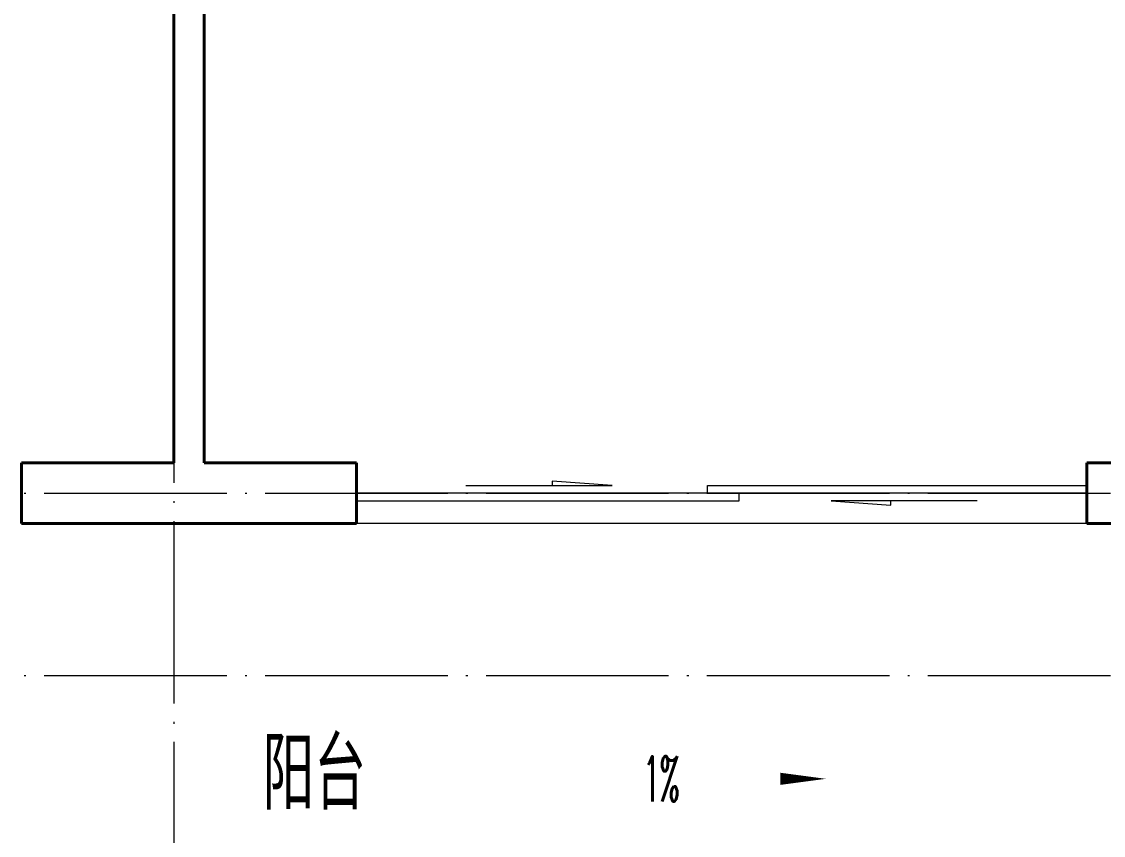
# Model space of a CAD drawing. Extents: x 27938 to 650306, y -92720 to 1524912.
# Drawn here: x 305617 to 309171, y 442207 to 444882 of the extents above; entities that cross this region are included whole.
import ezdxf

# ---------------------------------------------------------------- set-up
doc = ezdxf.new("R2010")
doc.units = 0
doc.header["$LTSCALE"] = 1000
doc.header["$MEASUREMENT"] = 0
doc.linetypes.add('DOTE', pattern=[2.42, 2, -0.2, 0.02, -0.2])
for name, color, linetype, lineweight in [('DOTE', 19, 'DOTE', 9), ('WALL', 9, 'Continuous', 40), ('WINDOW', 8, 'Continuous', 15), ('平面-排水沟', 86, 'Continuous', 15)]:
    doc.layers.add(name, color=color, linetype=linetype, lineweight=lineweight)
doc.layers.add('PUB_TEXT', color=4, linetype='Continuous')
doc.styles.add('_TCH_DIM', font='SIMPLEX.shx', dxfattribs={"width": 0.6, "oblique": 10, "bigfont": 'hztxt.shx'})
doc.styles.get("Standard").update_dxf_attribs({"font": 'gbenor.shx', "bigfont": 'gbcbig.shx'})

# ---------------------------------------------------------------- blocks, each defined once
blk = doc.blocks.new('FGDGDRGSDGDG')
at = {"layer": 'DOTE', "linetype": 'DOTE', "ltscale": 0.3}
for p, q in [((524182.5, 529998.5), (524182.5, 513948.5)), ((488182.5, 517748.5), (546982.5, 517748.5)), ((488182.5, 517148.5), (546982.5, 517148.5))]:
    blk.add_line(p, q, dxfattribs=at)
blk = doc.blocks.new('$DorLib2D$00000131')
at = {"color": 0, "linetype": 'Continuous'}
for p, q in [((0.15, 0.125), (0.2319, 0.1973)), ((0.2319, 0.1973), (0.2319, 0.125)), ((-0.5, 0.125), (-0.5, 0)), ((0.0192, 0.125), (-0.5, 0.125)), ((0.0192, 0), (0.0192, 0.125)), ((0.35, 0.125), (0.15, 0.125)), ((-0.5, 0), (0.0192, 0)), ((-0.024, 0), (0.5, 0)), ((-0.024, -0.125), (-0.024, 0)), ((0.5, 0), (0.5, -0.125)), ((-0.35, -0.125), (-0.15, -0.125)), ((-0.2319, -0.1973), (-0.2319, -0.125)), ((-0.15, -0.125), (-0.2319, -0.1973)), ((0.5, -0.125), (-0.024, -0.125))]:
    blk.add_line(p, q, dxfattribs=at)

msp = doc.modelspace()

# ---------------------------------------------------------------- linework, layer by layer
at = {"layer": 'WALL', "color": 8}
for p, q in [((306216.6, 446732.1), (306216.6, 443432.1)), ((306116.6, 446632.1), (306116.6, 443432.1)), ((306116.6, 443432.1), (305616.6, 443432.1)), ((305616.6, 443432.1), (305616.6, 443232.1)), ((306716.6, 443432.1), (306216.6, 443432.1)), ((306716.6, 443232.1), (306716.6, 443432.1)), ((309916.6, 443432.1), (309116.6, 443432.1)), ((309116.6, 443432.1), (309116.6, 443232.1)), ((305616.6, 443232.1), (306116.6, 443232.1)), ((306116.6, 443232.1), (306716.6, 443232.1)), ((309116.6, 443232.1), (309916.6, 443232.1))]:
    msp.add_line(p, q, dxfattribs=at)
at = {"layer": 'WINDOW'}
msp.add_line((309116.6, 443232.1), (306716.6, 443232.1), dxfattribs=at)
at = {"layer": '平面-排水沟', "color": 8}
msp.add_lwpolyline([(307837.8, 442393, 0, 0, 0), (308259.2, 442393, 0, 40, 0), (308109.2, 442393, 0, 0, 0)], format="xyseb", dxfattribs=at)

# ---------------------------------------------------------------- block references
msp.add_blockref('FGDGDRGSDGDG', (-218065.9, -74416.4))
at = {"layer": 'WINDOW', "xscale": 2400, "yscale": -200, "zscale": 2400, "rotation": 180}
msp.add_blockref('$DorLib2D$00000131', (307916.6, 443332.1), dxfattribs=at)

# ---------------------------------------------------------------- texts
at = {"layer": 'PUB_TEXT', "color": 8}
msp.add_text('阳台', height=236.31, dxfattribs=at).set_placement((306408.1, 442291.4))
at = {"layer": '平面-排水沟', "color": 8, "style": '_TCH_DIM', "width": 0.423529}
msp.add_text('1%', height=148.75, dxfattribs=at).set_placement((307659.5, 442318.6))

doc.saveas('drawing.dxf')
